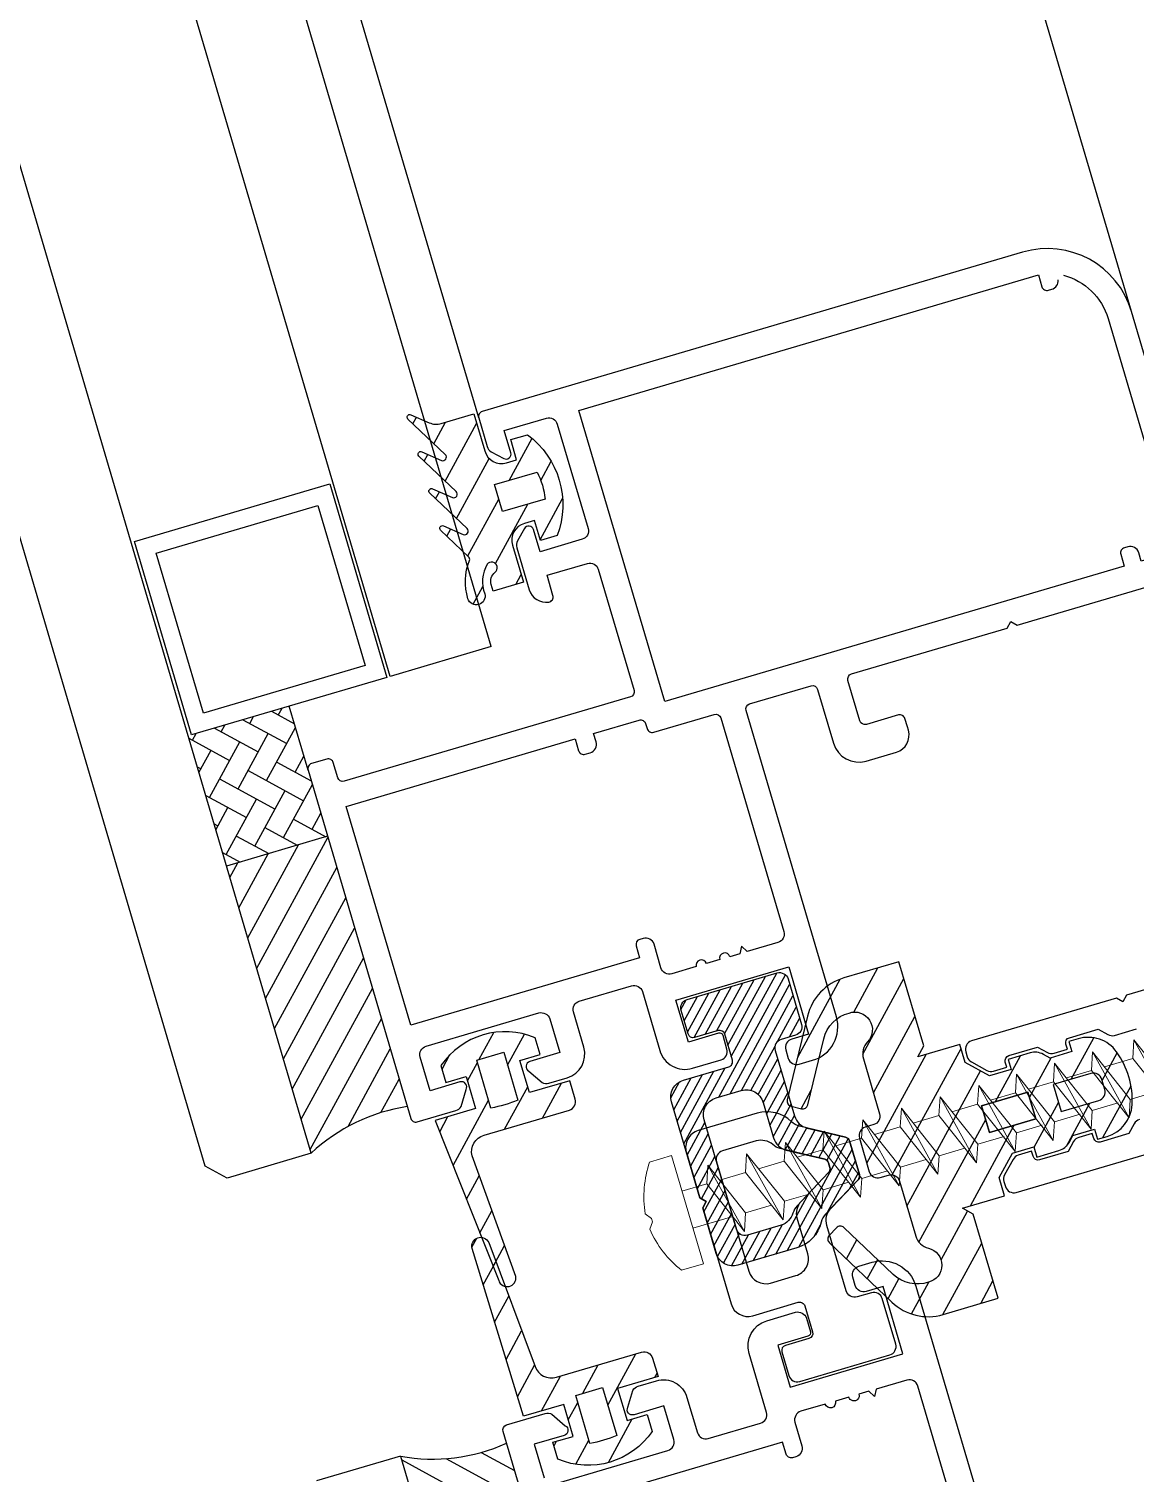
# Model space of a CAD drawing. Header units: millimetres. Extents: x 62878 to 70819, y -67946 to -61850.
# Drawn here: x 63477.15 to 63483.45, y -64919.22 to -64910.99 of the extents above; entities that cross this region are included whole.
import ezdxf

# ---------------------------------------------------------------- set-up
doc = ezdxf.new("R2010")
doc.units = ezdxf.units.MM
doc.layers.add('DOGRAMA', color=171, linetype='Continuous', lineweight=0)
pattern_1 = [(61.42665841833924, (63523.64759954003, -65019.75010713864), (0.1394151397588898, -0.07592747398675415), [])]

# ---------------------------------------------------------------- blocks, each defined once
blk = doc.blocks.new('a2we')
at = {"lineweight": 5, "ltscale": 0.5}
for p, q in [((-196.0144480926461, -415.2868589025547), (-196.5925912144022, -417.2488821181558)), ((-196.0144480926461, -415.2868589025547), (-195.4639709594615, -417.7110762494052)), ((-197.5747968978259, -417.6063757508618), (-196.5747276986959, -417.2423803302317)), ((-196.5747276986959, -417.2423803302317), (-194.1582851917165, -418.2620245979042)), ((-194.1582851917165, -418.2620245979042), (-197.5747968978259, -417.6063757508618)), ((-195.1583543907882, -418.6260200186506), (-197.5747968978259, -417.6063757508618)), ((-196.8896500078097, -417.895480952812), (-197.0961171580722, -418.3448917148726)), ((-197.1143788935161, -419.7428166739272), (-197.1143788935161, -418.4283854465556)), ((-194.1582851917165, -418.2620245979042), (-195.1583543907882, -418.6260200186506)), ((-195.1583543907882, -418.6260200186506), (-194.9264251741961, -419.2953524503964)), ((-198.1144480926461, -420.1068120946153), (-197.1143788935161, -419.7428166739268)), ((-197.1143788935161, -419.7428166739268), (-193.9153324771005, -421.0399975355008)), ((-197.1143788935161, -419.7428166739268), (-193.9153324771005, -421.0399975355008)), ((-194.9154016761394, -420.634479622855), (-194.9154016761394, -419.3608343693425)), ((-194.9154016761721, -421.4039929561312), (-198.1144480926461, -420.1068120946153)), ((-193.9153324771005, -421.0399975355008), (-198.1144480926461, -420.1068120946153)), ((-197.1143788935161, -422.2969096404012), (-197.1143788935162, -420.512330007273)), ((-193.9153324771005, -421.0399975355008), (-194.9154016761721, -421.4039929561312)), ((-194.9154016761721, -423.1885725893157), (-194.9154016761721, -421.4039929561312)), ((-198.1144480926461, -422.6609050610894), (-197.1143788935161, -422.2969096404012)), ((-194.9154016761721, -423.9580859226053), (-198.1144480926461, -422.6609050610894)), ((-193.9153324771005, -423.594090501975), (-198.1144480926461, -422.6609050610894)), ((-197.1143788935161, -422.2969096404012), (-193.9153324771005, -423.594090501975)), ((-197.1143788935161, -422.2969096404012), (-193.9153324771005, -423.594090501975)), ((-197.1143788935161, -424.8510026068752), (-197.1143788935162, -423.0664229737469)), ((-193.9153324771005, -423.594090501975), (-194.9154016761721, -423.9580859226053)), ((-194.9154016761721, -425.7426655557898), (-194.9154016761721, -423.9580859226053)), ((-198.1144480926461, -425.2149980275636), (-197.1143788935161, -424.8510026068752)), ((-194.9154016761721, -426.5121788890793), (-198.1144480926461, -425.2149980275636)), ((-193.9153324771005, -426.1481834684492), (-198.1144480926461, -425.2149980275636)), ((-197.1143788935161, -424.8510026068752), (-193.9153324771005, -426.1481834684492)), ((-197.1143788935161, -424.8510026068752), (-193.9153324771005, -426.1481834684492)), ((-197.1143788935161, -427.3050955733496), (-197.1143788935162, -425.6205159402211)), ((-193.9153324771005, -426.1481834684492), (-194.9154016761721, -426.5121788890793)), ((-194.9154016761721, -428.1967585222638), (-194.9154016761721, -426.5121788890793)), ((-198.1144480926461, -427.669090994038), (-197.1143788935161, -427.3050955733496)), ((-194.9154016761721, -428.9662718555534), (-198.1144480926461, -427.669090994038)), ((-193.9153324771005, -428.6022764349236), (-198.1144480926461, -427.669090994038)), ((-197.1143788935161, -427.3050955733496), (-193.9153324771005, -428.6022764349236)), ((-197.1143788935161, -427.3050955733496), (-193.9153324771005, -428.6022764349236)), ((-197.1143788935161, -429.5591885398237), (-197.1143788935161, -428.0237477951896)), ((-193.9153324771005, -428.6022764349236), (-194.9154016761721, -428.9662718555534)), ((-198.1144480926461, -429.9231839605702), (-197.1143788935161, -429.5591885398237)), ((-197.1143788935161, -429.5591885398237), (-193.9153324771005, -430.8563694013976)), ((-197.1143788935161, -429.5591885398237), (-193.9153324771005, -430.8563694013976)), ((-194.9154016761721, -430.450851488738), (-194.9154016761721, -428.9662718555534)), ((-194.9154016761721, -431.2203648220857), (-198.1144480926461, -429.9231839605702)), ((-193.9153324771005, -430.8563694013976), (-198.1144480926461, -429.9231839605702)), ((-197.1143788935161, -431.8132815063559), (-197.1143788935161, -430.2778407616635)), ((-193.9153324771005, -430.8563694013976), (-194.9154016761721, -431.2203648220857)), ((-194.9154016761721, -432.7049444552304), (-194.9154016761721, -431.2203648220857)), ((-198.1144480926461, -432.177276926986), (-197.1143788935161, -431.8132815063559)), ((-197.1143788935161, -431.8132815063559), (-193.9153324771005, -433.1104623678716)), ((-197.1143788935161, -431.8132815063559), (-193.9153324771005, -433.1104623678716)), ((-194.9154016761721, -433.4744577885599), (-198.1144480926461, -432.177276926986)), ((-193.9153324771005, -433.1104623678716), (-198.1144480926461, -432.177276926986)), ((-197.1143788935161, -434.0673744728301), (-197.1143788935161, -432.5319337281958)), ((-193.9153324771005, -433.1104623678716), (-194.9154016761721, -433.4744577885599)), ((-194.9154016761721, -434.9590374217446), (-194.9154016761721, -433.4744577885599)), ((-198.1144480926461, -434.4313698935184), (-197.1143788935161, -434.0673744728301)), ((-194.9154016761721, -435.7285507550341), (-198.1144480926461, -434.4313698935184)), ((-193.9153324771005, -435.364555334404), (-198.1144480926461, -434.4313698935184)), ((-197.1143788935161, -434.0673744728301), (-193.9153324771005, -435.364555334404)), ((-197.1143788935161, -434.0673744728301), (-193.9153324771005, -435.364555334404)), ((-197.1143788935161, -436.3642339800811), (-197.1143788935161, -434.7860266946118)), ((-193.9153324771005, -435.364555334404), (-194.9154016761721, -435.7285507550341)), ((-194.9154016761721, -437.2558969289955), (-194.9154016761721, -435.7285507550341)), ((-198.1144480926461, -436.7282294008277), (-197.1143788935161, -436.3642339800811)), ((-194.9154016761721, -438.0254102623434), (-198.1144480926461, -436.7282294008277)), ((-193.9153324771005, -437.6614148416551), (-198.1144480926461, -436.7282294008277)), ((-197.1143788935161, -436.3642339800811), (-193.9153324771005, -437.6614148416551)), ((-197.1143788935161, -436.3642339800811), (-193.9153324771005, -437.6614148416551)), ((-197.1143788935161, -438.6610934873901), (-197.1143788935161, -437.1337473134849)), ((-193.9153324771005, -437.6614148416551), (-194.9154016761721, -438.0254102623434)), ((-198.1144480926461, -439.0250889080787), (-197.1143788935161, -438.6610934873901)), ((-197.1143788935161, -438.6610934873901), (-193.9153324771005, -439.9582743489061)), ((-197.1143788935161, -438.6610934873901), (-193.9153324771005, -439.9582743489061)), ((-194.9154016761721, -439.5527564362646), (-194.9154016761721, -438.0254102623434)), ((-194.9154016761721, -440.3222697695944), (-198.1144480926461, -439.0250889080787)), ((-193.9153324771005, -439.9582743489061), (-198.1144480926461, -439.0250889080787)), ((-197.1143788935161, -440.9579529946993), (-197.1143788935161, -439.430606820736)), ((-193.9153324771005, -439.9582743489061), (-194.9154016761721, -440.3222697695944)), ((-194.9154016761721, -441.849615943574), (-194.9154016761721, -440.3222697695944)), ((-198.1144480926461, -441.3219484153295), (-197.1143788935161, -440.9579529946993)), ((-197.1143788935161, -440.9579529946993), (-193.9153324771005, -442.2551338562151)), ((-194.9154016761721, -442.6191292769035), (-198.1144480926461, -441.3219484153295)), ((-193.9153324771005, -442.2551338562151), (-198.1144480926461, -441.3219484153295)), ((-197.1143788935161, -443.2537258831643), (-197.1143788935161, -441.7274663280053)), ((-193.9153324771005, -442.2551338562151), (-194.9154016761721, -442.6191292769035)), ((-194.9154016761721, -444.1453888320787), (-194.9154016761721, -442.6191292769035)), ((-198.1144480926461, -443.6177213039109), (-197.1143788935161, -443.2537258831643)), ((-194.9154016761721, -444.9149021654266), (-198.1144480926461, -443.6177213039109)), ((-193.9153324771005, -444.5509067447383), (-198.1144480926461, -443.6177213039109)), ((-197.1143788935161, -443.2537258831643), (-193.9153324771005, -444.5509067447383)), ((-197.1143788935161, -445.5538642814245), (-197.1143788935161, -444.0232392165685)), ((-193.9153324771005, -444.5509067447383), (-194.9154016761721, -444.9149021654266)), ((-194.9154016761721, -446.4455272302989), (-194.9154016761721, -444.9149021654266)), ((-198.1144480926461, -445.9178597020545), (-197.1143788935161, -445.5538642814245)), ((-193.9153324771005, -446.8510451429402), (-198.1144480926461, -445.9178597020545)), ((-194.9154016761721, -447.2150405636282), (-198.1144480926461, -445.9178597020545)), ((-197.1143788935161, -445.5538642814245), (-193.9153324771005, -446.8510451429402)), ((-197.1143788935161, -445.5538642814245), (-193.9153324771005, -446.8510451429402)), ((-197.1143788935161, -447.8540026795677), (-197.1143788935161, -446.3233776147298)), ((-193.9153324771005, -446.8510451429402), (-194.9154016761721, -447.2150405636282)), ((-194.9154016761721, -448.7456656284821), (-194.9154016761721, -447.2150405636282)), ((-197.1143788935161, -447.8540026795677), (-198.1144480926461, -448.2179981003141)), ((-194.9154016761721, -449.5151789618299), (-198.1144480926461, -448.2179981003141)), ((-198.1144480926461, -448.2179981003141), (-193.9153324771005, -449.1511835411412)), ((-193.9153324771005, -449.1511835411412), (-197.1143788935161, -447.8540026795677)), ((-197.1143788935161, -450.1541410778275), (-197.1143788935161, -448.6235160129718)), ((-193.9153324770423, -449.1511835411412), (-194.9154016761721, -449.5151789618299)), ((-198.1144480926461, -450.5181364984577), (-197.1143788935161, -450.1541410778275)), ((-197.1143788935161, -450.1541410778275), (-193.9153324770423, -451.4513219393434)), ((-194.9154016761723, -451.0458040266858), (-194.9154016761721, -449.5151789618299)), ((-194.9154016761721, -451.8153173600317), (-198.1144480926461, -450.5181364984577)), ((-193.9153324770423, -451.4513219393434), (-198.1144480926461, -450.5181364984577)), ((-197.1143788935161, -453.2868589025547), (-197.1143788935162, -450.9236544111328)), ((-193.9153324770423, -451.4513219393434), (-194.9154016761721, -451.8153173600317)), ((-194.9154016761721, -453.2868589025547), (-194.9154016761721, -451.8153173600317)), ((-192.7980524524961, -453.2868589025547), (-199.230843732796, -453.2868589025547)), ((-199.230843732796, -454.5827171301502), (-199.230843732796, -453.2868589025547)), ((-192.7980524524961, -454.5827171301502), (-192.7980524524961, -453.2868589025547))]:
    blk.add_line(p, q, dxfattribs=at)
blk.add_lwpolyline([(-196.4690204826777, -455.6637351848848), (-196.1125089353335, -455.3998333582319), (-195.9163872499585, -455.3998333582319), (-195.5598757026143, -455.6637351848848)], dxfattribs=at)
for centre, radius, start, end in [((-196.9143788935627, -418.4283854465556), 0.2, 155.3251238657465, 180), ((-195.115401676151, -419.3608343693425), 0.2, 0, 19.11162363728389), ((-195.6603624057317, -449.5292358589606), 6.187568978619671, 234.757305859688, 262.4904896380407), ((-196.3685337795604, -449.5292358589606), 6.187568978619673, 277.5095103619591, 305.2426941403116)]:
    blk.add_arc(centre, radius, start, end, dxfattribs=at)

msp = doc.modelspace()

# ---------------------------------------------------------------- hatches: boundary and pattern name
at = {"layer": 'DOGRAMA', "lineweight": -2}
h = msp.add_hatch(dxfattribs=at)
h.set_pattern_fill('ANSI31', color=256, scale=0.05, angle=433.5057849383392, style=0)
h.set_pattern_definition(pattern_1)
edge = h.paths.add_edge_path(flags=16)
edge.add_arc((63479.6936695585, -64913.70451005294), 0.3999999999189076, 4.889699373746282, 27.963617439437314, ccw=False)
edge.add_line((63480.09221381295, -64913.67041493337), (63479.85057813086, -64913.74165436511))
edge.add_line((63479.85057813086, -64913.74165436511), (63479.80533208718, -64913.5881851645))
edge.add_line((63479.80533208718, -64913.5881851645), (63480.04696776928, -64913.5169457328))
edge = h.paths.add_edge_path()
edge.add_arc((63479.69366955847, -64913.70451005307), 0.4999999999991641, -20.443239227504478, 53.296556064117794, ccw=False)
edge.add_line((63480.16217889189, -64913.87914969491), (63480.06626064149, -64913.90742847222))
edge.add_line((63480.06626064149, -64913.90742847222), (63480.03232610871, -64913.79232657175))
edge.add_line((63480.03232610871, -64913.79232657175), (63479.97477515855, -64913.80929383815))
edge.add_arc((63480.00305393586, -64913.90521208853), 0.1000000000190303, 106.426658416074, 196.426658416074)
edge.add_line((63479.90713568548, -64913.93349086585), (63479.96934899559, -64914.14451101664))
edge.add_line((63479.96934899559, -64914.14451101664), (63479.79669614488, -64914.19541281582))
edge.add_line((63479.79669614488, -64914.19541281582), (63479.78553185489, -64914.1575448714))
edge.add_arc((63479.84787871759, -64914.13916366611), 0.06499999997520042, 128.0173229444394, 196.426658459166, ccw=False)
edge.add_arc((63479.78771182693, -64914.06220153167), 0.03268943071906678, 308.0173228769153, 501.856937513361)
edge.add_arc((63479.93544675519, -64914.14009996627), 0.1992591642769654, 150.5104368830778, 200.7763440433943)
edge.add_arc((63479.70080184048, -64914.22365537343), 0.0500279772529577, -162.60118293231017, 14.912053362181723, ccw=False)
edge.add_arc((63479.96166682182, -64914.14209751737), 0.3233450412674977, 158.0409955383975, 197.3673056925417, ccw=False)
edge.add_arc((63479.64323089649, -64914.01370601141), 0.01999999997091692, 338.0409955836692, 406.4266584852302)
edge.add_line((63479.65701654703, -64913.99921615847), (63479.49760039455, -64913.8475475817))
edge.add_arc((63479.50793963244, -64913.83668019198), 0.01499999998545478, 66.42665857314529, 226.426658533611, ccw=False)
edge.add_line((63479.5139384718, -64913.82293195842), (63479.62678729106, -64913.87217188004))
edge.add_arc((63479.6347857436, -64913.85384090197), 0.0200000000020181, 246.42665838291, 406.4266583795205)
edge.add_line((63479.64857139419, -64913.83935104903), (63479.43538708441, -64913.63652743089))
edge.add_arc((63479.44572632236, -64913.62566004118), 0.01500000001528974, 66.42665838047748, 226.4266583735081, ccw=False)
edge.add_line((63479.45172516177, -64913.61191180762), (63479.56457398098, -64913.66115172926))
edge.add_arc((63479.57257243352, -64913.64282075117), 0.02000000002202441, 246.4266584079181, 406.4266584226229)
edge.add_line((63479.5863580841, -64913.62833089821), (63479.37317377433, -64913.42550728006))
edge.add_arc((63479.38351301225, -64913.41463989036), 0.01499999998970141, 66.4266583837209, 226.4266583956004, ccw=False)
edge.add_line((63479.38951185166, -64913.40089165681), (63479.5023606709, -64913.45013157841))
edge.add_arc((63479.51035912345, -64913.43180060036), 0.01999999999159038, 246.4266583471334, 406.4266583809883)
edge.add_line((63479.52414477402, -64913.41731074743), (63479.31096046422, -64913.21448712927))
edge.add_arc((63479.32129970214, -64913.20361973955), 0.01500000000551554, 66.42665844578119, 226.4266584530703, ccw=False)
edge.add_line((63479.32729854153, -64913.18987150599), (63479.43258959466, -64913.23581370758))
edge.add_arc((63479.47258185735, -64913.14415881721), 0.1000000000184575, 246.4266584031953, 286.4266584028992)
edge.add_line((63479.50086063465, -64913.2400770676), (63479.68656122243, -64913.18532851298))
edge.add_line((63479.68656122243, -64913.18532851298), (63479.74877453251, -64913.39634866378))
edge.add_arc((63479.84469278286, -64913.36806988646), 0.09999999997715645, 196.4266584231474, 286.4266584231474)
edge.add_line((63479.87297156017, -64913.46398813681), (63479.93052251039, -64913.44702087044))
edge.add_line((63479.93052251039, -64913.44702087044), (63479.89658797762, -64913.33191897001))
edge.add_line((63479.89658797762, -64913.33191897001), (63479.99250622799, -64913.30364019271))
h = msp.add_hatch(dxfattribs=at)
h.set_pattern_fill('AR-HBONE', color=256, scale=0.03, angle=433.5057849383392, style=0)
h.set_pattern_definition([(331.4266584183393, (63511.82447474328, -64900.76342853645), (0.1627786686581245, 0.04799067648917342), [0.3599999999999978, -0.1199999999999994]), (61.42665841833924, (63511.92985941594, -64900.82082253257), (0.1627786686581245, 0.04799067648917342), [0.359999999999998, -0.1199999999999996])])
h.paths.add_polyline_path([(63478.70529216529, -64915.09058729793), (63478.63459522209, -64914.85079167203), (63478.05908571985, -64915.02046433592), (63478.27781579369, -64915.76237073982), (63478.85332529586, -64915.59269807591)])
h = msp.add_hatch(dxfattribs=at)
h.set_pattern_fill('ANSI31', color=256, scale=0.03999999999999999, angle=433.5057849383392, style=0)
h.set_pattern_definition([(61.42665841833924, (63529.38819133517, -65039.22151196317), (0.1115321118071118, -0.06074197918940329), [])])
h.paths.add_polyline_path([(63478.90514486501, -64915.86570996464, 0.4142135623420975), (63478.93929904764, -64915.88431081976), (63479.30763012212, -64917.13364603078, 0.1532309010706403), (63478.76039939726, -64917.399236945), (63478.35601288165, -64916.02760596477)])
h.paths.add_polyline_path([(63478.85332529586, -64915.59269807591), (63478.92374572012, -64915.83155578203, 0.4142135623575963), (63478.90514486501, -64915.86570996464), (63478.35601288165, -64916.02760596477), (63478.27781579369, -64915.76237073982)])
h = msp.add_hatch(dxfattribs=at)
h.set_pattern_fill('ANSI31', color=256, scale=0.05, angle=433.5057849383392, style=0)
h.set_pattern_definition(pattern_1)
edge = h.paths.add_edge_path(flags=16)
edge.add_arc((63483.23420321746, -64917.04983834927), 0.04999999999555719, 286.4266584207896, 376.4266584207896)
edge.add_line((63483.28216234264, -64917.03569896061), (63483.26519507627, -64916.97814801041))
edge.add_arc((63483.21723595109, -64916.99228739905), 0.04999999999636351, 16.42665839443989, 106.4266583944399)
edge.add_line((63483.20309656245, -64916.94432827386), (63482.98728049907, -64917.00795552281))
edge.add_line((63482.98728049907, -64917.00795552281), (63483.03252654283, -64917.16142472341))
edge.add_line((63483.03252654283, -64917.16142472341), (63483.24834260612, -64917.09779747445))
h.paths.add_polyline_path([(63482.88864916725, -64917.20384288937), (63482.84340312352, -64917.05037368879), (63482.57962793505, -64917.12814032643), (63482.62487397872, -64917.281609527)], flags=16)
edge = h.paths.add_edge_path()
edge.add_arc((63483.18713214202, -64916.9386093861), 0.2000000000342495, 35.8604395370068, 106.4266584186628)
edge.add_line((63483.13057458738, -64916.74677288534), (63483.07656835479, -64916.76269509221))
edge.add_line((63483.07656835479, -64916.76269509221), (63483.09353562116, -64916.82024604244))
edge.add_line((63483.09353562116, -64916.82024604244), (63482.97048759271, -64916.85652326584))
edge.add_line((63482.97048759271, -64916.85652326584), (63482.9323458433, -64916.83575072499))
edge.add_arc((63482.88451751322, -64916.92357128545), 0.09999999999079916, 61.42665840686983, 106.4266584076148)
edge.add_line((63482.85623873592, -64916.82765303508), (63482.73126265346, -64916.86449869059))
edge.add_line((63482.73126265346, -64916.86449869059), (63482.74822991988, -64916.92204964079))
edge.add_line((63482.74822991988, -64916.92204964079), (63482.62518189138, -64916.95832686416))
edge.add_line((63482.62518189138, -64916.95832686416), (63482.48643427681, -64916.88276293392))
edge.add_line((63482.48643427681, -64916.88276293392), (63482.4558128089, -64916.77889855554))
edge.add_line((63482.4558128089, -64916.77889855554), (63482.21601718296, -64916.84959549882))
edge.add_line((63482.21601718296, -64916.84959549882), (63482.24983691949, -64916.78749698498))
edge.add_line((63482.24983691949, -64916.78749698498), (63482.1084430329, -64916.30790573312))
edge.add_line((63482.1084430329, -64916.30790573312), (63481.7949895148, -64916.40031861809))
edge.add_arc((63481.87982584676, -64916.68807336922), 0.300000000022196, 106.4266584180389, 166.4266584182693)
edge.add_line((63481.58820475625, -64916.61766641229), (63481.47290582748, -64917.09522716519))
edge.add_arc((63481.5020679365, -64917.10226786087), 0.02999999997813169, 166.426658431449, 256.426658431449)
edge.add_line((63481.49502724082, -64917.1314299699), (63481.5533514589, -64917.14551136132))
edge.add_arc((63481.56039215459, -64917.11634925228), 0.02999999999569236, 256.4266584109557, 346.4266584109557)
edge.add_line((63481.58955426364, -64917.12338994797), (63481.6804635072, -64916.7468497041))
edge.add_arc((63481.87487756748, -64916.79378767533), 0.1999999999523373, 104.5070610845257, 166.4266584275145, ccw=False)
edge.add_arc((63481.8575679393, -64916.69463548231), 0.09999999999442215, -43.573341578782674, 109.14150601970701, ccw=False)
edge.add_arc((63482.00246646877, -64916.83249198801), 0.1000000000215177, 136.4266584179034, 196.426658416074)
edge.add_line((63481.90654821839, -64916.86077076533), (63481.99896182591, -64917.17422673415))
edge.add_arc((63481.9510027007, -64917.18836612278), 0.05000000001730042, -73.57334161027558, 16.426658387366615, ccw=False)
edge.add_line((63481.96514208934, -64917.23632524798), (63481.9171972226, -64917.25046043294))
edge.add_arc((63481.93133661126, -64917.29841955813), 0.05000000000459372, 106.4266584264291, 196.4266584264292)
edge.add_line((63481.88337748608, -64917.3125589468), (63481.93993504073, -64917.50439544754))
edge.add_arc((63481.9878941659, -64917.49025605889), 0.04999999997954169, 196.4266584175078, 286.4266584198656)
edge.add_line((63482.00203355455, -64917.53821518405), (63482.04997842129, -64917.52407999909))
edge.add_arc((63482.06411780997, -64917.57203912429), 0.05000000002266676, 16.426658440065978, 106.4266584377082, ccw=False)
edge.add_line((63482.11207693516, -64917.55789973561), (63482.20449054267, -64917.87135570444))
edge.add_arc((63482.30040879302, -64917.84307692714), 0.09999999998002031, 196.4266584139712, 256.4266584123527)
edge.add_arc((63482.25347082172, -64918.03749098745), 0.1000000000192165, -76.2881891753633, 76.42665841417062, ccw=False)
edge.add_arc((63482.21422289529, -64917.9448066798), 0.1999999999977444, 226.4266584108665, 288.3462557526109, ccw=False)
edge.add_line((63482.07636638959, -64918.08970520923), (63481.79572759457, -64917.82270537298))
edge.add_arc((63481.77504911875, -64917.84444015237), 0.02999999995934206, 46.42665843587082, 136.4266584358708)
edge.add_line((63481.75331433936, -64917.82376167655), (63481.71195738765, -64917.86723123542))
edge.add_arc((63481.73369216706, -64917.88790971129), 0.03000000001527772, 136.426658384065, 226.4266583744867)
edge.add_line((63481.71301369119, -64917.9096444907), (63482.06894397061, -64918.24827666851))
edge.add_arc((63482.27572872917, -64918.03092887433), 0.3000000000128642, 226.4266584161835, 286.4266584157661)
edge.add_line((63482.36056506111, -64918.31868362545), (63482.67401857921, -64918.22627074049))
edge.add_line((63482.67401857921, -64918.22627074049), (63482.53262469265, -64917.74667948864))
edge.add_line((63482.53262469265, -64917.74667948864), (63482.47052617879, -64917.71285975211))
edge.add_line((63482.47052617879, -64917.71285975211), (63482.71032180469, -64917.64216280883))
edge.add_line((63482.71032180469, -64917.64216280883), (63482.67970033682, -64917.5382984304))
edge.add_line((63482.67970033682, -64917.5382984304), (63482.75526426707, -64917.39955081586))
edge.add_line((63482.75526426707, -64917.39955081586), (63482.87831229551, -64917.36327359246))
edge.add_line((63482.87831229551, -64917.36327359246), (63482.89527956194, -64917.42082454266))
edge.add_line((63482.89527956194, -64917.42082454266), (63483.02025564436, -64917.38397888721))
edge.add_arc((63482.99197686705, -64917.28806063684), 0.1000000000030148, 286.4266584144331, 331.4266584145187)
edge.add_line((63483.07979742753, -64917.33588896692), (63483.10056996835, -64917.29774721751))
edge.add_line((63483.10056996835, -64917.29774721751), (63483.22361799686, -64917.2614699941))
edge.add_line((63483.22361799686, -64917.2614699941), (63483.24058526327, -64917.31902094434))
edge.add_line((63483.24058526327, -64917.31902094434), (63483.29459149586, -64917.30309873745))
edge.add_arc((63483.23803394123, -64917.11126223677), 0.1999999999522553, 286.426658421148, 356.9928773026101)
edge.add_arc((63482.96790641401, -64917.09707177966), 0.4705000000155076, 356.9928772958231, 395.8604395301178)
at = {"layer": 'DOGRAMA', "lineweight": -2, "ltscale": 5}
h = msp.add_hatch(dxfattribs=at)
h.set_pattern_fill('ANSI31', color=256, scale=0.015, angle=433.5057849383392, style=0)
h.set_pattern_definition([(61.42665841833924, (63523.64759954003, -65019.75010713864), (0.04182454192766689, -0.02277824219602622), [])])
edge = h.paths.add_edge_path(flags=16)
edge.add_line((63481.70765557801, -64917.45447390937), (63481.71536921785, -64917.4806376584))
edge.add_arc((63481.68659374272, -64917.48912129154), 0.0300000000059982, -43.57334170409689, 16.426658300012093, ccw=False)
edge.add_line((63481.7083285221, -64917.50979976745), (63481.52886805221, -64917.69842748619))
edge.add_arc((63481.60131731698, -64917.76735573908), 0.1000000000573926, 136.4266584144428, 164.285616525275)
edge.add_arc((63481.40879255997, -64917.71318731698), 0.09999999997345717, 286.4266584323236, 344.2856165420751, ccw=False)
edge.add_line((63481.43707133731, -64917.80910556731), (63481.24505042998, -64917.86571748898))
edge.add_arc((63481.23091104132, -64917.8177583638), 0.04999999999555719, 196.4266584207896, 286.42665842078964, ccw=False)
edge.add_line((63481.18295191614, -64917.83189775246), (63480.99913986358, -64917.20842912506))
edge.add_arc((63481.09505811393, -64917.18015034774), 0.09999999998619297, 106.42665842596719, 196.4266584259671, ccw=False)
edge.add_line((63481.06677933661, -64917.08423209739), (63481.21084111878, -64917.04175956437))
edge.add_arc((63481.23911989609, -64917.13767781475), 0.1000000000169727, 16.426658408076776, 106.4266584120754, ccw=False)
edge.add_line((63481.33503814648, -64917.10939903745), (63481.39479000634, -64917.31207024179))
edge.add_arc((63481.49070825668, -64917.28379146451), 0.09999999996194726, 196.4266584083317, 256.426658410396)
edge.add_line((63481.46723927103, -64917.38099849463), (63481.68592079861, -64917.43379543351))
edge.add_arc((63481.6788801029, -64917.46295754255), 0.02999999999739995, 16.426658391774083, 76.42665839744768, ccw=False)
edge = h.paths.add_edge_path()
edge.add_line((63481.1599393196, -64916.8691067137), (63481.11610721477, -64916.72043342562))
edge.add_arc((63481.08733173966, -64916.72891705883), 0.03000000000357925, 16.42665843176069, 106.4266584317607)
edge.add_line((63481.07884810646, -64916.70014158371), (63480.94456255594, -64916.73973187194))
edge.add_arc((63480.93607892272, -64916.71095639683), 0.03000000000769435, 196.4266584584184, 286.4266584584184, ccw=False)
edge.add_line((63480.90730344761, -64916.71944003005), (63480.86771315944, -64916.58515447954))
edge.add_arc((63480.91567228457, -64916.57101509083), 0.04999999997014378, 106.4266584989148, 196.4266584989148, ccw=False)
edge.add_line((63480.90153289586, -64916.52305596569), (63481.41469553536, -64916.37176450704))
edge.add_arc((63481.42883492402, -64916.41972363223), 0.05000000000459372, 16.426658426429185, 106.42665842642921, ccw=False)
edge.add_line((63481.47679404921, -64916.40558424356), (63481.55314674801, -64916.66456351959))
edge.add_arc((63481.50518762279, -64916.6787029082), 0.05000000002508571, -73.57334164134102, 16.426658358658983, ccw=False)
edge.add_line((63481.5193270114, -64916.72666203343), (63481.43779649862, -64916.7506989941))
edge.add_arc((63481.45193588729, -64916.79865811927), 0.04999999999269333, 106.426658439142, 196.4266584471393)
edge.add_line((63481.40397676212, -64916.81279750796), (63481.51417724234, -64917.18658443433))
edge.add_arc((63481.61009549268, -64917.15830565702), 0.09999999997304133, 196.4266584151501, 256.4266584164051)
edge.add_line((63481.58662650704, -64917.25551268716), (63481.8053080346, -64917.30830962602))
edge.add_arc((63481.79826733889, -64917.33747173509), 0.03000000002032577, 16.426658393314085, 76.42665839372353, ccw=False)
edge.add_line((63481.82704281402, -64917.3289881019), (63481.88373673295, -64917.52128713393))
edge.add_arc((63481.85496125783, -64917.5297707671), 0.03000000000027046, -43.57334164466988, 16.42665836118681, ccw=False)
edge.add_line((63481.87669603722, -64917.55044924298), (63481.69065278176, -64917.74599601094))
edge.add_arc((63481.76310204646, -64917.81492426386), 0.1000000000352824, 136.4266583793737, 166.9153300902541)
edge.add_arc((63481.47089107381, -64917.74700705353), 0.1999999999576642, 286.4266584377321, 346.9153301489461, ccw=False)
edge.add_line((63481.5274486285, -64917.93884355421), (63481.1915503456, -64918.03787364186))
edge.add_arc((63481.1632715683, -64917.94195539148), 0.1000000000149152, 196.4266584068978, 286.4266584080767, ccw=False)
edge.add_line((63481.06735331791, -64917.97023416878), (63480.99100061913, -64917.71125489283))
edge.add_line((63480.99100061913, -64917.71125489283), (63481.01129246108, -64917.67399578451))
edge.add_line((63481.01129246108, -64917.67399578451), (63480.97403335277, -64917.65370394259))
edge.add_line((63480.97403335277, -64917.65370394259), (63480.81284432206, -64917.10696991549))
edge.add_arc((63480.90876257244, -64917.07869113817), 0.1000000000190303, 106.4266584160741, 196.426658416074, ccw=False)
edge.add_line((63480.88048379512, -64916.98277288779), (63481.13964747768, -64916.90636582203))
edge.add_arc((63481.13116384447, -64916.8775903469), 0.03000000001753719, 286.4266584239014, 376.4266584239014)
at = {"layer": 'DOGRAMA', "lineweight": -2}
h = msp.add_hatch(dxfattribs=at)
h.set_pattern_fill('ANSI31', color=256, scale=0.05, angle=433.5057849383392, style=0)
h.set_pattern_definition(pattern_1)
edge = h.paths.add_edge_path(flags=16)
edge.add_arc((63479.67342082809, -64916.48248649554), 0.6682513990453824, 279.5509791980895, 293.30233762834763, ccw=False)
edge.add_line((63479.7843005035, -64917.14147483376), (63479.70365109854, -64916.86792164134))
edge.add_line((63479.70365109854, -64916.86792164134), (63479.85712029914, -64916.82267559765))
edge.add_line((63479.85712029914, -64916.82267559765), (63479.93776970405, -64917.09622879008))
edge = h.paths.add_edge_path()
edge.add_line((63480.26471103838, -64917.09126537759), (63480.23360438334, -64916.98575530217))
edge.add_line((63480.23360438334, -64916.98575530217), (63480.00340058251, -64917.05362436773))
edge.add_line((63480.00340058251, -64917.05362436773), (63479.94967090559, -64916.87137969205))
edge.add_line((63479.94967090559, -64916.87137969205), (63480.06477280601, -64916.83744515925))
edge.add_line((63480.06477280601, -64916.83744515925), (63480.0364940287, -64916.7415269089))
edge.add_arc((63479.86463634608, -64917.14874790163), 0.4419999999961717, 67.11901030068454, 145.7343065323081)
edge.add_line((63479.49935182664, -64916.89988806185), (63479.52763060395, -64916.99580631223))
edge.add_line((63479.52763060395, -64916.99580631223), (63479.64273250438, -64916.96187177945))
edge.add_line((63479.64273250438, -64916.96187177945), (63479.69646218127, -64917.14411645514))
edge.add_line((63479.69646218127, -64917.14411645514), (63479.46625838039, -64917.21198552068))
edge.add_line((63479.46625838039, -64917.21198552068), (63479.82830560276, -64918.12384553831))
edge.add_arc((63479.87626472797, -64918.10970614965), 0.05000000002553064, 196.4266584193558, 369.7168216129861)
edge.add_line((63479.92554742596, -64918.10126721127), (63479.67627880751, -64917.41463074954))
edge.add_arc((63479.77377362329, -64917.39238752826), 0.09999999998691605, 106.4266584036161, 192.8519288392657, ccw=False)
edge.add_line((63479.745494846, -64917.29646927789), (63480.23089130187, -64917.15336389144))
edge.add_arc((63480.2167519132, -64917.10540476626), 0.0499999999996723, 286.4266584367842, 376.4266584367842)
h = msp.add_hatch(dxfattribs=at)
h.set_pattern_fill('ANSI31', color=256, scale=0.05, angle=433.5057849383392, style=0)
h.set_pattern_definition(pattern_1)
edge = h.paths.add_edge_path(flags=16)
edge.add_arc((63480.236985271, -64918.39403008), 0.6682513990705614, 279.55097921418803, 293.3023376443989, ccw=False)
edge.add_line((63480.3478649466, -64919.05301841821), (63480.26721554171, -64918.7794652258))
edge.add_line((63480.26721554171, -64918.7794652258), (63480.42068474225, -64918.73421918208))
edge.add_line((63480.42068474225, -64918.73421918208), (63480.50133414713, -64919.00777237449))
edge = h.paths.add_edge_path()
edge.add_line((63480.70500012155, -64918.56699249438), (63480.73610677665, -64918.67250256978))
edge.add_line((63480.73610677665, -64918.67250256978), (63480.50590297582, -64918.74037163534))
edge.add_line((63480.50590297582, -64918.74037163534), (63480.55963265266, -64918.92261631101))
edge.add_line((63480.55963265266, -64918.92261631101), (63480.67473455311, -64918.88868177826))
edge.add_line((63480.67473455311, -64918.88868177826), (63480.70301333041, -64918.98460002861))
edge.add_arc((63480.33772881094, -64918.73574018883), 0.4420000000231336, 247.11901030338709, 325.73430653574275, ccw=False)
edge.add_line((63480.16587112833, -64919.1429611816), (63480.13759235103, -64919.04704293121))
edge.add_line((63480.13759235103, -64919.04704293121), (63480.25269425146, -64919.01310839843))
edge.add_line((63480.25269425146, -64919.01310839843), (63480.19896457461, -64918.83086372275))
edge.add_line((63480.19896457461, -64918.83086372275), (63479.96876077369, -64918.89873278828))
edge.add_line((63479.96876077369, -64918.89873278828), (63479.67748952219, -64917.94262778432))
edge.add_arc((63479.72544864737, -64917.92848839566), 0.04999999999349964, 23.13649521928602, 196.4266584127923, ccw=False)
edge.add_line((63479.77142721771, -64917.90884224926), (63480.03525794108, -64918.61456418467))
edge.add_arc((63480.12922637455, -64918.58035989395), 0.09999999996358894, 200.0013879894443, 286.4266584255052)
edge.add_line((63480.15750515187, -64918.67627814428), (63480.64290160774, -64918.53317275783))
edge.add_arc((63480.65704099637, -64918.58113188301), 0.04999999998732699, 16.426658386442625, 106.4266583888004, ccw=False)
h = msp.add_hatch(dxfattribs=at)
h.set_pattern_fill('ANSI31', color=256, scale=0.03999999999999999, angle=433.5057849383392, style=0)
h.set_pattern_definition([(331.4266584183393, (63455.71252266369, -64789.32240371555), (0.06074197918940329, 0.1115321118071118), [])])
h.paths.add_polyline_path([(63480.22293588797, -64920.33550043177, -0.4142135623420975), (63480.241536743, -64920.30134624912), (63479.8732056685, -64919.0520110381, -0.1532309010706403), (63479.26941738901, -64919.12576545165), (63479.67380390462, -64920.49739643191)])
h.paths.add_polyline_path([(63480.32751049477, -64920.59295899299), (63480.2570900706, -64920.35410128684, -0.4142135623575963), (63480.22293588797, -64920.33550043177), (63479.67380390462, -64920.49739643191), (63479.75200099262, -64920.76263165689)])

# ---------------------------------------------------------------- linework, layer by layer
for p, q in [((63478.76039939731, -64917.39923694504), (63452.87589311472, -64829.60206924923)), ((63478.15661111777, -64917.47299135853), (63452.32866238977, -64829.86766016347)), ((63483.43448132281, -64912.60163773772), (63459.40506283203, -64831.096707266)), ((63479.78561422644, -64914.51144634423), (63455.30373529881, -64831.4718238666)), ((63479.21010472427, -64914.68111900812), (63454.72822579661, -64831.64149653052)), ((63479.71422850563, -64913.20844823262), (63455.95063052174, -64832.60514931438)), ((63479.78561422644, -64914.51144634423), (63479.21010472427, -64914.68111900812)), ((63478.74205457587, -64915.21528102343), (63478.63459522202, -64914.85079167203)), ((63478.85332529591, -64915.59269807591), (63478.27781579369, -64915.76237073982)), ((63478.85332529591, -64915.59269807591), (63478.27781579369, -64915.76237073982)), ((63478.76039939726, -64917.399236945), (63478.28080814549, -64917.54063083157)), ((63478.28080814547, -64917.54063083162), (63478.15661111777, -64917.47299135853)), ((63479.26941738901, -64919.12576545165), (63478.78982613716, -64919.26715933825)), ((63479.26941738901, -64919.12576545165), (63505.15392367158, -65006.92293314742))]:
    msp.add_line(p, q, dxfattribs=at)
at = {"layer": 'DOGRAMA', "lineweight": -2, "ltscale": 0.5}
for points in [[(63484.07923744559, -64914.78857384609), (63483.43448132281, -64912.60163773772, 0.4142135623730951), (63482.81349618438, -64912.26344037245), (63479.73452034759, -64913.17118912429, 0.4142135623730951), (63479.71422850563, -64913.20844823262), (63479.76210164781, -64913.37082823865, 0.1991096956269791), (63479.78615021928, -64913.40059249928), (63479.85702946293, -64913.43919434656, 0.6680969080520953), (63479.89768303875, -64913.40635770278), (63479.86043706115, -64913.28002377524), (63480.10023268709, -64913.20932683197, -0.4142135623730951), (63480.16233120093, -64913.24314656846), (63480.33765962029, -64913.83783972076, -0.4142135623730951), (63480.30383988378, -64913.89993823458), (63480.06404425784, -64913.97063517786), (63480.02679545234, -64913.84429165848, 0.6680969080520438), (63479.97483036562, -64913.83876100212), (63479.93622851837, -64913.90964024581, 0.1989616347782854), (63479.93217587032, -64913.94769978001), (63480.00287564152, -64914.18750499775, 0.3728392455561729), (63480.1130794464, -64914.25819854304, 0.4568501953068724), (63480.13756907886, -64914.22002262883), (63480.10363454614, -64914.10492072839), (63480.33383834695, -64914.03705166285, -0.4142135623730951), (63480.39593686077, -64914.07087139937), (63480.59954405744, -64914.76148280202, -0.4142135623730951), (63480.57925221558, -64914.79874191033), (63478.94864195932, -64915.2794811247, -0.4142135623730951), (63478.91138285105, -64915.25918928276), (63478.88593195142, -64915.17286285745, 0.4142135623730951), (63478.84867284311, -64915.15257101553), (63478.76234641777, -64915.17802191513, 0.4142135623730951), (63478.74205457587, -64915.21528102343), (63479.32742526633, -64917.200788806, 0.4142135623730951), (63479.36468437466, -64917.22108064793), (63479.58461533089, -64917.1562402394, 0.1989616347783402), (63479.61438918333, -64917.13218884009), (63479.64252556083, -64917.03617309419, 0.6680475602943508), (63479.60769014625, -64916.99305411472), (63479.4373681091, -64917.0432687396), (63479.38081055447, -64916.85143223888, -0.4142135623730951), (63479.41463029098, -64916.78933372503), (63480.05728256847, -64916.599865917, -0.4142135623730951), (63480.11938108227, -64916.63368565355), (63480.17593863692, -64916.82552215425), (63480.00561659977, -64916.87573677915, 0.6680475602943992), (63479.99974430889, -64916.93085727171), (63480.07547780468, -64916.99624992964, 0.1991096956271691), (63480.11352774702, -64917.00030540554), (63480.21835680288, -64916.96939952981, 0.4142135623730951), (63480.31305206515, -64916.79552369105), (63480.25366663282, -64916.5940953653, -0.4142135623730951), (63480.28748636937, -64916.53199685145), (63480.58483294547, -64916.44433264177, -0.4142135623730951), (63480.64693145929, -64916.4781523783), (63480.7459071799, -64916.81386625458, 0.4142135623730951), (63480.93220272144, -64916.91532546417), (63481.09526374703, -64916.86725154272, 0.4142135623730951), (63481.1290834836, -64916.80515302886), (63481.10646046178, -64916.72841842855, 0.4142135623730951), (63481.08162105618, -64916.71489053399), (63480.90896820559, -64916.76579233314), (63480.83827126227, -64916.52599670722), (63481.48092353971, -64916.33652889922), (63481.59403864899, -64916.72020190068), (63481.49812039865, -64916.74848067803, 0.4142135623730951), (63481.46430066205, -64916.81057919185), (63481.47844005071, -64916.85853831703, 0.4142135623730951), (63481.54053856454, -64916.89235805355), (63481.61727316484, -64916.86973503167, 0.4142135623730951), (63481.752552111, -64916.62134097631), (63481.23787836378, -64914.87562881962, -0.4142135623730951), (63481.25817020571, -64914.83836971132), (63481.60827181958, -64914.73515217412, -0.4142135623730951), (63481.64553092788, -64914.75544401603), (63481.73602301528, -64915.06238241724, 0.4142135623730951), (63481.92231855683, -64915.1638416268), (63482.09497140746, -64915.11293982761, 0.4142135623730951), (63482.16261088055, -64914.98874279996), (63482.15695512506, -64914.96955914987), (63482.14281573639, -64914.9216000247, 0.4142135623730951), (63482.10555662808, -64914.90130818279), (63481.92331195242, -64914.95503785969, -0.4142135623730951), (63481.88605284408, -64914.93474601777), (63481.81818377852, -64914.70454221686, -0.4142135623730951), (63481.83847562045, -64914.66728310856), (63482.72571943636, -64914.40570441839), (63482.7460112783, -64914.36844531012), (63482.78327038657, -64914.38873715202), (63483.67051420244, -64914.12715846184, -0.4142135623730951)], [(63483.04695588503, -64912.39500305381, -0.2621398995659221), (63483.30019577227, -64912.64122802594), (63483.67630351056, -64913.91694075585, -0.4142135623730951), (63483.64248377407, -64913.97903926969), (63483.48901457348, -64914.02428531338), (63483.47487518479, -64913.9763261882, 0.4142135623730951), (63483.41277667098, -64913.94250645167), (63483.3935930209, -64913.94816220715, 0.4142135623730951), (63483.37330117901, -64913.98542131543), (63483.39309632313, -64914.05256409071), (63480.7745280881, -64914.82457471143), (63480.28530524048, -64913.16518898007), (63482.90387347551, -64912.39317835936), (63482.92366861965, -64912.46032113464, 0.4142135623730951), (63482.96092772799, -64912.48061297655), (63482.980111378, -64912.47495722106, 0.3618128521052944), (63483.01569901758, -64912.42178056132)], [(63485.13193199411, -64915.98992066839), (63483.40540348751, -64916.49893866012), (63483.38511164561, -64916.53619776842), (63483.34785253728, -64916.51590592647), (63482.52295558418, -64916.75910341137, 0.4142135623730951), (63482.48913584764, -64916.82120192524), (63482.49741850972, -64916.84929573032, 0.1989123673795887), (63482.52146346989, -64916.87906662193), (63482.60928403038, -64916.926894952, 0.1989123673797732), (63482.64733758405, -64916.93094379694), (63482.72339051431, -64916.90852174618), (63482.71490688113, -64916.87974627108, -0.4142135623730951), (63482.73519872303, -64916.84248716274), (63482.89825974867, -64916.79441324132), (63482.95458973169, -64916.82509135365, 0.1989123673797732), (63482.9926432854, -64916.82914019861), (63483.06869621564, -64916.80671814783), (63483.06021258247, -64916.77794267272, -0.4142135623729841), (63483.08050442436, -64916.74068356441), (63483.24356545, -64916.692609643), (63483.29989543305, -64916.72328775529, 0.1989123673797501), (63483.33794898673, -64916.72733660025), (63483.46196104214, -64916.69077516084, -0.4142135623729288)], [(63483.47934287329, -64917.20692785209, 0.1989123673796753), (63483.44957198173, -64917.23097281225), (63483.41889386939, -64917.28730279524), (63483.25583284374, -64917.33537671667, -0.4142135623736503), (63483.21857373541, -64917.31508487476), (63483.21009010224, -64917.28630939969), (63483.13403717196, -64917.30873145042, 0.1989123673797502), (63483.10426628042, -64917.33277641059), (63483.07358816805, -64917.38910639359), (63482.91052714239, -64917.43718031501, -0.4142135623732063), (63482.87326803414, -64917.4168884731), (63482.86478440089, -64917.388112998), (63482.78873147064, -64917.41053504877, 0.1989123673796753), (63482.75896057906, -64917.43458000895), (63482.71113224896, -64917.52240056939, 0.1989123673797207), (63482.70708340402, -64917.56045412309), (63482.71536606616, -64917.58854792814, 0.4142135623730951), (63482.77746457997, -64917.62236766471), (63483.60236153316, -64917.37917017979)], [(63480.14987850117, -64919.2832082346), (63480.79253077869, -64919.09374042659, 0.4142135623730951), (63480.82635051519, -64919.03164191275), (63480.76979296056, -64918.83980541198), (63480.5994709234, -64918.89002003688, -0.6680475602943992), (63480.5646355088, -64918.84690105742), (63480.59278147814, -64918.75088248364, -0.1991096956271691), (63480.62254573878, -64918.72683391217), (63480.72737479459, -64918.69592803645, -0.4142135623730951), (63480.90125063337, -64918.79062329874), (63480.96063606569, -64918.99205162449, 0.4142135623730951), (63481.02273457954, -64919.02587136101), (63481.32008115568, -64918.93820715132, 0.4142135623730951), (63481.3539008922, -64918.8761086375), (63481.2549251716, -64918.54039476122, -0.4142135623730951), (63481.35638438118, -64918.35409921968), (63481.51944540677, -64918.30602529825, -0.4142135623730951), (63481.58154392066, -64918.33984503476), (63481.6041669425, -64918.41657963506, -0.4142135623730951), (63481.59063904788, -64918.4414190406), (63481.41798619724, -64918.49232083975), (63481.48868314047, -64918.73211646569), (63482.13133541797, -64918.54264865765), (63482.01822030874, -64918.15897565619), (63481.92230205837, -64918.18725443352, -0.4142135623730951), (63481.86020354455, -64918.15343469701), (63481.84606415588, -64918.10547557181, -0.4142135623730951), (63481.87988389235, -64918.04337705795), (63481.95661849264, -64918.0207540361, -0.4142135623730951), (63482.20501254799, -64918.1560329822), (63482.71968629516, -64919.90174513889, 0.4142135623730951)], [(63480.43878121483, -64920.97037604546), (63479.85341052438, -64918.98486826287, -0.4142135623730951), (63479.87370236632, -64918.94760915457), (63480.09363332255, -64918.88276874604, -0.1989616347783402), (63480.1316928568, -64918.88682139406), (63480.20741676079, -64918.95221687989, -0.6680475602943508), (63480.20154446988, -64919.00733737246), (63480.03122243275, -64919.05755199732), (63480.08777998737, -64919.24938849806, 0.4142135623730951)]]:
    msp.add_lwpolyline(points, format="xyb", dxfattribs=at)
at = {"layer": 'DOGRAMA', "lineweight": -2}
for points in [[(63479.99250622799, -64913.30364019271, -0.3333333333332296), (63480.16217889189, -64913.87914969491), (63480.06626064149, -64913.90742847222), (63480.03232610871, -64913.79232657175), (63479.97477515855, -64913.80929383815, 0.4142135623730951), (63479.90713568548, -64913.93349086585), (63479.96934899559, -64914.14451101664), (63479.79669614488, -64914.19541281582), (63479.78553185489, -64914.1575448714, -0.3076847592325949), (63479.80784523735, -64914.08795506862, 1.128701775595035), (63479.76200253615, -64914.04201165184, 0.2229122392588673), (63479.74914497375, -64914.21078136963, -0.9785310008372164), (63479.65306281817, -64914.23861479377, -0.1732976222504512), (63479.66177992949, -64914.0211848732, 0.3075716929246892), (63479.65701654703, -64913.99921615847), (63479.49760039455, -64913.8475475817, -0.8390996311771624), (63479.5139384718, -64913.82293195842), (63479.62678729106, -64913.87217188004, 0.8390996311772869), (63479.64857139419, -64913.83935104903), (63479.43538708441, -64913.63652743089, -0.8390996311771624), (63479.45172516177, -64913.61191180762), (63479.56457398098, -64913.66115172926, 0.839099631177325), (63479.5863580841, -64913.62833089821), (63479.37317377433, -64913.42550728006, -0.8390996311769768), (63479.38951185166, -64913.40089165681), (63479.5023606709, -64913.45013157841, 0.8390996311770358), (63479.52414477402, -64913.41731074743), (63479.31096046422, -64913.21448712927, -0.8390996311781366), (63479.32729854153, -64913.18987150599), (63479.43258959466, -64913.23581370758, 0.1763269807084491), (63479.50086063465, -64913.2400770676), (63479.68656122243, -64913.18532851298), (63479.74877453251, -64913.39634866378, 0.4142135623728453), (63479.87297156017, -64913.46398813681), (63479.93052251039, -64913.44702087044), (63479.89658797762, -64913.33191897001)], [(63480.04696776928, -64913.5169457328, -0.1010205144335734), (63480.09221381295, -64913.67041493337), (63479.85057813086, -64913.74165436511), (63479.80533208718, -64913.5881851645)], [(63480.04696776928, -64913.5169457328, -0.1010205144335734), (63480.09221381295, -64913.67041493337), (63479.85057813086, -64913.74165436511), (63479.80533208718, -64913.5881851645)], [(63483.34922140488, -64916.82144680301, 0.3180171180317411), (63483.13057458738, -64916.74677288534), (63483.07656835479, -64916.76269509221), (63483.09353562116, -64916.82024604244), (63482.97048759271, -64916.85652326584), (63482.9323458433, -64916.83575072499, 0.198912367379756), (63482.85623873592, -64916.82765303508), (63482.73126265346, -64916.86449869059), (63482.74822991988, -64916.92204964079), (63482.62518189138, -64916.95832686416), (63482.48643427681, -64916.88276293392), (63482.4558128089, -64916.77889855554), (63482.21601718296, -64916.84959549882), (63482.24983691949, -64916.78749698498), (63482.1084430329, -64916.30790573312), (63481.7949895148, -64916.40031861809, 0.2679491924317952), (63481.58820475625, -64916.61766641229), (63481.47290582748, -64917.09522716519, 0.4142135623735607), (63481.49502724082, -64917.1314299699), (63481.5533514589, -64917.14551136132, 0.4142135623726812), (63481.58955426364, -64917.12338994797), (63481.6804635072, -64916.7468497041, -0.2769467766270159), (63481.82477770432, -64916.6001643201, -0.7863209524829787), (63481.93001720403, -64916.76356373515, 0.2679491924310053), (63481.90654821839, -64916.86077076533), (63481.99896182591, -64917.17422673415, -0.4142135623730951), (63481.96514208934, -64917.23632524798), (63481.9171972226, -64917.25046043294, 0.4142135623730951), (63481.88337748608, -64917.3125589468), (63481.93993504073, -64917.50439544754, 0.4142135623730951), (63482.00203355455, -64917.53821518405), (63482.04997842129, -64917.52407999909, -0.4142135623730133), (63482.11207693516, -64917.55789973561), (63482.20449054267, -64917.87135570444, 0.2679491924310054), (63482.27693980737, -64917.94028395727, -0.7863209524829787), (63482.27717466313, -64918.13464101528, -0.2769467766270156), (63482.07636638959, -64918.08970520923), (63481.79572759457, -64917.82270537298, 0.4142135623726812), (63481.75331433936, -64917.82376167655), (63481.71195738765, -64917.86723123542, 0.4142135623735606), (63481.71301369119, -64917.9096444907), (63482.06894397061, -64918.24827666851, 0.2679491924317952), (63482.36056506111, -64918.31868362545), (63482.67401857921, -64918.22627074049), (63482.53262469265, -64917.74667948864), (63482.47052617879, -64917.71285975211), (63482.71032180469, -64917.64216280883), (63482.67970033682, -64917.5382984304), (63482.75526426707, -64917.39955081586), (63482.87831229551, -64917.36327359246), (63482.89527956194, -64917.42082454266), (63483.02025564436, -64917.38397888721, 0.1989123673796753), (63483.07979742753, -64917.33588896692), (63483.10056996835, -64917.29774721751), (63483.22361799686, -64917.2614699941), (63483.24058526327, -64917.31902094434), (63483.29459149586, -64917.30309873745, 0.3180171180316094), (63483.43775854537, -64917.12175425676, 0.1712365548905719)], [(63480.26471103838, -64917.09126537759), (63480.23360438334, -64916.98575530217), (63480.00340058251, -64917.05362436773), (63479.94967090559, -64916.87137969205), (63480.06477280601, -64916.83744515925), (63480.0364940287, -64916.7415269089, 0.3571428571427583), (63479.49935182664, -64916.89988806185), (63479.52763060395, -64916.99580631223), (63479.64273250438, -64916.96187177945), (63479.69646218127, -64917.14411645514), (63479.46625838039, -64917.21198552068), (63479.82830560276, -64918.12384553831, 0.9430953754055073), (63479.92554742596, -64918.10126721127), (63479.67627880751, -64917.41463074954, -0.3960555621610378), (63479.745494846, -64917.29646927789), (63480.23089130187, -64917.15336389144, 0.4142135623731011)], [(63479.93776970405, -64917.09622879008, -0.0600737299861167), (63479.7843005035, -64917.14147483376), (63479.70365109854, -64916.86792164134), (63479.85712029914, -64916.82267559765)], [(63483.24834260612, -64917.09779747445, 0.4142135623730951), (63483.28216234264, -64917.03569896061), (63483.26519507627, -64916.97814801041, 0.4142135623730951), (63483.20309656245, -64916.94432827386), (63482.98728049907, -64917.00795552281), (63483.03252654283, -64917.16142472341)], [(63480.70500012155, -64918.56699249438), (63480.73610677665, -64918.67250256978), (63480.50590297582, -64918.74037163534), (63480.55963265266, -64918.92261631101), (63480.67473455311, -64918.88868177826), (63480.70301333041, -64918.98460002861, -0.3571428571427583), (63480.16587112833, -64919.1429611816), (63480.13759235103, -64919.04704293121), (63480.25269425146, -64919.01310839843), (63480.19896457461, -64918.83086372275), (63479.96876077369, -64918.89873278828), (63479.67748952219, -64917.94262778432, -0.9430953754055073), (63479.77142721771, -64917.90884224926), (63480.03525794108, -64918.61456418467, 0.3960555621610378), (63480.15750515187, -64918.67627814428), (63480.64290160774, -64918.53317275783, -0.4142135623731011)], [(63480.50133414713, -64919.00777237449, -0.0600737299861167), (63480.3478649466, -64919.05301841821), (63480.26721554171, -64918.7794652258), (63480.42068474225, -64918.73421918208)]]:
    msp.add_lwpolyline(points, format="xyb", close=True, dxfattribs=at)
for points in [[(63478.07826936994, -64915.01480858045), (63477.7530634308, -64913.91174870123), (63478.86571513509, -64913.58371488439), (63479.19092107417, -64914.68677476357)], [(63478.14590884301, -64914.89061155278), (63477.87726045845, -64913.9793881743), (63478.79807566202, -64913.70791191205), (63479.06672404652, -64914.61913529054)], [(63482.88864916725, -64917.20384288937), (63482.84340312352, -64917.05037368879), (63482.57962793505, -64917.12814032643), (63482.62487397872, -64917.281609527)], [(63482.84340312352, -64917.05037368879), (63482.88864916725, -64917.20384288937), (63482.62487397872, -64917.281609527), (63482.57962793505, -64917.12814032643)]]:
    msp.add_lwpolyline(points, close=True, dxfattribs=at)
at = {"layer": 'DOGRAMA', "linetype": 'ByBlock', "lineweight": -2}
msp.add_lwpolyline([(63481.14595471013, -64916.2789017945, 0.9999999999999998), (63481.08840375989, -64916.29586906086), (63481.0116691596, -64916.31849208272, 0.9999999999999998), (63480.95411820936, -64916.33545934911), (63480.81503674632, -64916.37646357621, -0.4142135623730951), (63480.75293823249, -64916.34264383969), (63480.71334794421, -64916.20835828916, 0.4142135623730951), (63480.65124943043, -64916.17453855264), (63480.63206578031, -64916.18019430809, 0.4142135623730951), (63480.61177393843, -64916.21745341641), (63480.63156908256, -64916.28459619166), (63479.32708087754, -64916.66918756317), (63478.95945677242, -64915.42225030839), (63480.26394497746, -64915.0376589369), (63480.28374012153, -64915.10480171214, 0.4142135623730951), (63480.32099922984, -64915.12509355407), (63480.34977470496, -64915.11660992086, 0.4142135623730951), (63480.38359444148, -64915.05451140701), (63480.36945505284, -64915.00655228186), (63480.62843432888, -64914.93019958308, -0.4142135623730951), (63480.66569343715, -64914.95049142501), (63480.67417707032, -64914.97926690012, 0.4142135623730951), (63480.71143617863, -64914.99955874203), (63481.05674187996, -64914.89775514368, -0.4142135623730951), (63481.09400098827, -64914.91804698561), (63481.4531414602, -64916.13620876528, -0.4142135623730951), (63481.4193217237, -64916.19830727912), (63481.24373377454, -64916.25007440886), (63481.211943375, -64916.21982983746), (63481.20164484629, -64916.26248313636)], format="xyb", close=True, dxfattribs=at)
at = {"layer": 'DOGRAMA', "lineweight": -2, "ltscale": 0.5}
for points in [[(63481.1599393196, -64916.8691067137), (63481.11610721477, -64916.72043342562, 0.4142135623730951), (63481.07884810646, -64916.70014158371), (63480.94456255594, -64916.73973187194, -0.4142135623730951), (63480.90730344761, -64916.71944003005), (63480.86771315944, -64916.58515447954, -0.4142135623730951), (63480.90153289586, -64916.52305596569), (63481.41469553536, -64916.37176450704, -0.4142135623730951), (63481.47679404921, -64916.40558424356), (63481.55314674801, -64916.66456351959, -0.4142135623730951), (63481.5193270114, -64916.72666203343), (63481.43779649862, -64916.7506989941, 0.4142135623730951), (63481.40397676212, -64916.81279750796), (63481.51417724234, -64917.18658443433, 0.2679491924311303), (63481.58662650704, -64917.25551268716), (63481.8053080346, -64917.30830962602, -0.2679491924310549), (63481.82704281402, -64917.3289881019), (63481.88373673295, -64917.52128713393, -0.2679491924311364), (63481.87669603722, -64917.55044924298), (63481.69065278176, -64917.74599601094, 0.1338222992157564), (63481.66569838889, -64917.79228519367, -0.2702358223096737), (63481.5274486285, -64917.93884355421), (63481.1915503456, -64918.03787364186, -0.4142135623730951), (63481.06735331791, -64917.97023416878), (63480.99100061913, -64917.71125489283), (63481.01129246108, -64917.67399578451), (63480.97403335277, -64917.65370394259), (63480.81284432206, -64917.10696991549, -0.4142135623730951), (63480.88048379512, -64916.98277288779), (63481.13964747768, -64916.90636582203, 0.4142135623731091)], [(63481.70765557801, -64917.45447390937), (63481.71536921785, -64917.4806376584, -0.2679491924311364), (63481.7083285221, -64917.50979976745), (63481.52886805221, -64917.69842748619, 0.1221599187188834), (63481.50505493844, -64917.740271528, -0.2579611168298657), (63481.43707133731, -64917.80910556731), (63481.24505042998, -64917.86571748898, -0.4142135623730951), (63481.18295191614, -64917.83189775246), (63480.99913986358, -64917.20842912506, -0.4142135623730951), (63481.06677933661, -64917.08423209739), (63481.21084111878, -64917.04175956437, -0.4142135623730951), (63481.33503814648, -64917.10939903745), (63481.39479000634, -64917.31207024179, 0.2679491924311186), (63481.46723927103, -64917.38099849463), (63481.68592079861, -64917.43379543351, -0.2679491924310675)], [(63481.57277049534, -64918.26938097709), (63481.61660260015, -64918.41805426514, -0.4142135623730951), (63481.59631075826, -64918.45531337343), (63481.46202520775, -64918.49490366167, 0.4142135623730951), (63481.44173336585, -64918.53216276996), (63481.48132365406, -64918.66644832049, 0.4142135623730951), (63481.54342216797, -64918.70026805704), (63482.05658480735, -64918.54897659838, 0.4142135623730951), (63482.09040454394, -64918.48687808456), (63482.01405184517, -64918.22789880859, 0.4142135623730951), (63481.95195333132, -64918.19407907203), (63481.8704228185, -64918.21811603276, -0.4142135623730951), (63481.80832430466, -64918.18429629623), (63481.69812382444, -64917.8105093699, -0.2679491924311303), (63481.72159281008, -64917.71330233972), (63481.87665706418, -64917.55031705099, 0.2679491924310549), (63481.88369775983, -64917.52115494193), (63481.82700384098, -64917.32885590987, 0.2679491924311364), (63481.80526906154, -64917.30817743402), (63481.54289896513, -64917.24483263258, -0.1338222992157564), (63481.49682429768, -64917.21948435494, 0.2702358223096737), (63481.30117943686, -64917.17136535926), (63480.96528115402, -64917.27039544692, 0.4142135623730951), (63480.89764168093, -64917.39459247461), (63480.97399437971, -64917.65357175058), (63481.01125348797, -64917.67386359251), (63480.99096164607, -64917.71112270083), (63481.1521506768, -64918.25785672788, 0.4142135623730951), (63481.27634770449, -64918.32549620095), (63481.53551138708, -64918.24908913515, -0.4142135623731091)], [(63481.71533024472, -64917.4805054664), (63481.70761660496, -64917.45434171736, 0.2679491924311364), (63481.68588182555, -64917.43366324149), (63481.43279519429, -64917.37255977497, -0.1221599187188834), (63481.39009071748, -64917.35032655935, 0.2579611168298657), (63481.29563847765, -64917.32938212345), (63481.10361757033, -64917.38599404514, 0.4142135623730951), (63481.06979783382, -64917.44809255899), (63481.25360988637, -64918.07156118637, 0.4142135623730951), (63481.37780691403, -64918.13920065941), (63481.52186869617, -64918.09672812637, 0.4142135623730951), (63481.58950816925, -64917.97253109871), (63481.52975630934, -64917.76985989434, -0.2679491924311186), (63481.55322529494, -64917.6726528642), (63481.70828954905, -64917.50966757543, 0.2679491924310675)]]:
    msp.add_lwpolyline(points, format="xyb", close=True, dxfattribs=at)
at = {"layer": 'DOGRAMA', "linetype": 'ByBlock', "lineweight": -2}
msp.add_lwpolyline([(63482.57580891961, -64919.94416330486), (63482.21666844773, -64918.7260015252, 0.4142135623730951), (63482.15456993387, -64918.69218178868), (63481.97898198476, -64918.74394891843), (63481.96868345599, -64918.78660221733), (63481.9368930565, -64918.75635764592), (63481.88120292033, -64918.77277630405, -0.9999999999999998), (63481.82365197011, -64918.78974357042), (63481.74691736983, -64918.81236659229, -0.9999999999999998), (63481.68936641961, -64918.82933385868), (63481.5502849566, -64918.87033808576, 0.4142135623730951), (63481.51646522004, -64918.93243659961), (63481.55605550828, -64919.06672215014, -0.4142135623730951), (63481.52223577174, -64919.12882066397), (63481.50305212169, -64919.13447641944, -0.4142135623730951), (63481.46579301338, -64919.11418457751), (63481.44599786925, -64919.04704180227), (63480.1415096643, -64919.43163317374)], format="xyb", dxfattribs=at)
at = {"layer": 'DOGRAMA', "lineweight": -2}
for centre, start, end in [((63479.45715871278, -64918.13829876819), 98.46553511375126, 133.3124261373018), ((63479.4538047451, -64918.12692250848), 259.5408907001681, 294.3877817226763)]:
    msp.add_arc(centre, 1.015719411173231, start, end, dxfattribs=at)

# ---------------------------------------------------------------- block references
at = {"layer": 'DOGRAMA', "linetype": 'ByBlock', "lineweight": -2, "xscale": -0.09999999999204405, "yscale": 0.09999999999854481, "zscale": 0.1, "rotation": 286.4266584109327}
msp.add_blockref('a2we', (63518.83915356566, -64886.10151587875), dxfattribs=at)

doc.saveas('drawing.dxf')
